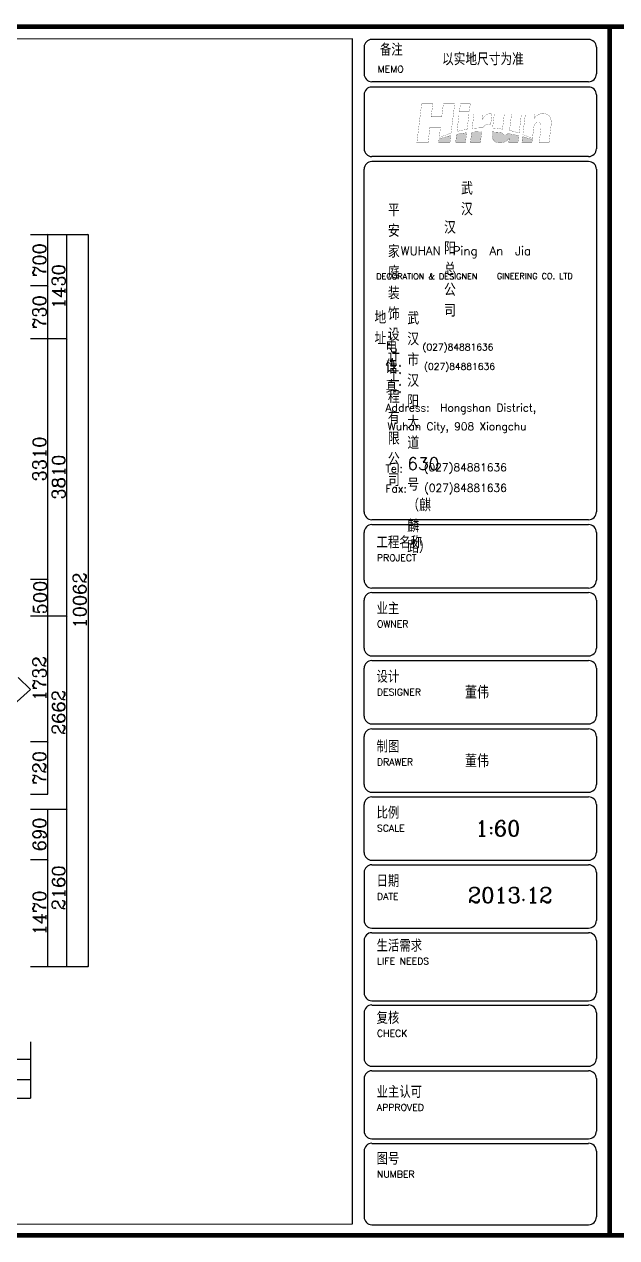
# Model space of a CAD drawing. Header units: millimetres. Extents: x 512961 to 915856, y -1268271 to -458543.
# Drawn here: x 822508 to 830651, y -1162812 to -1146127 of the extents above; entities that cross this region are included whole.
import ezdxf

# ---------------------------------------------------------------- set-up
doc = ezdxf.new("R2010")
doc.units = ezdxf.units.MM
doc.header["$MEASUREMENT"] = 0
doc.header["$PDMODE"] = 3
doc.layers.get('0').update_dxf_attribs({"linetype": 'CONTINUOUS'})
doc.layers.get('DEFPOINTS').update_dxf_attribs({"linetype": 'CONTINUOUS'})
doc.layers.add('txt', color=7, linetype='CONTINUOUS')
doc.layers.add('WINDOW', color=5, linetype='CONTINUOUS')
doc.styles.add('HZXY', font='complex.shx', dxfattribs={"bigfont": 'HZXY.shx'})
doc.styles.add('ROMAND', font='romand')
doc.styles.get("Standard").update_dxf_attribs({"font": 'complex.shx', "bigfont": 'hzxy.shx'})
doc.dimstyles.new('LMDIM40', dxfattribs={"dimtxt": 80, "dimasz": 20, "dimexe": 0, "dimexo": 0, "dimgap": 25, "dimtad": 1, "dimdec": 0, "dimzin": 0, "dimdsep": 46, "dimtxsty": 'Standard', "dimblk1": 'DOT', "dimblk2": 'DOT', "dimsah": 1, "dimcen": 0, "dimclrd": 2, "dimclre": 2, "dimclrt": 2, "dimadec": 0, "dimazin": 0, "dimtfac": 1, "dimtdec": 0, "dimtmove": 2, "dimatfit": 3, "dimldrblk": 'DOT', "dimfxl": 1, "dimtolj": 1, "dimtzin": 0, "dimarcsym": 0})

# ---------------------------------------------------------------- blocks, each defined once
blk = doc.blocks.new('_ArchTick')
at = {"color": 0, "linetype": 'ByBlock', "const_width": 0.15}
blk.add_lwpolyline([(-0.5, -0.5), (0.5, 0.5)], dxfattribs=at)
blk = doc.blocks.new('*D518')
at = {"layer": 'DEFPOINTS', "color": 0}
for p in [(821427, -1160120), (822594, -1160120), (822594, -1160355)]:
    blk.add_point(p, dxfattribs=at)
at = {"layer": 'txt', "color": 2, "lineweight": -2}
for p, q in [((821427, -1160120), (821427, -1160355)), ((822594, -1160120), (822594, -1160355)), ((821427, -1160355), (822594, -1160355))]:
    blk.add_line(p, q, dxfattribs=at)
at = {"layer": 'txt', "color": 2, "lineweight": -2, "xscale": 20, "yscale": 20, "zscale": 20, "rotation": 180}
blk.add_blockref('_ArchTick', (821427, -1160355), dxfattribs=at)
at = {"layer": 'txt', "color": 2, "lineweight": -2, "xscale": 20, "yscale": 20, "zscale": 20}
blk.add_blockref('_ArchTick', (822594, -1160355), dxfattribs=at)
at = {"layer": 'txt', "color": 2, "insert": (822011, -1160240), "char_height": 180, "attachment_point": 5}
blk.add_mtext('\\A1;1167', dxfattribs=at)
blk = doc.blocks.new('_DOT')
at = {"color": 0, "linetype": 'ByBlock'}
blk.add_line((-0.5, 0), (-1, 0), dxfattribs=at)
at = {"color": 0, "linetype": 'ByBlock', "const_width": 0.5}
blk.add_lwpolyline([(-0.25, 0, 1), (0.25, 0, 1)], format="xyb", close=True, dxfattribs=at)
blk = doc.blocks.new('DOT')
at = {"color": 0, "linetype": 'ByBlock'}
blk.add_line((-0.35, 0), (-1, 0), dxfattribs=at)
at = {"color": 0, "linetype": 'ByBlock', "const_width": 0.35}
blk.add_lwpolyline([(-0.175, 0, 1), (0.175, 0, 1)], format="xyb", close=True, dxfattribs=at)
blk = doc.blocks.new('*D534')
at = {"layer": 'DEFPOINTS', "color": 0}
for p in [(822594, -1157611), (822832, -1157611), (822594, -1159081)]:
    blk.add_point(p, dxfattribs=at)
at = {"layer": 'txt', "color": 2, "lineweight": -2}
for p, q in [((822594, -1157611), (822832, -1157611)), ((822832, -1159081), (822832, -1157611)), ((822594, -1159081), (822832, -1159081))]:
    blk.add_line(p, q, dxfattribs=at)
at = {"layer": 'txt', "color": 2, "lineweight": -2, "xscale": 20, "yscale": 20, "zscale": 20}
for p, rotation in [((822832, -1157611), 90), ((822832, -1159081), 270)]:
    blk.add_blockref('_ArchTick', p, dxfattribs=dict(at, rotation=rotation))
at = {"layer": 'txt', "color": 2, "insert": (822717, -1158346), "char_height": 180, "attachment_point": 5, "rotation": 90}
blk.add_mtext('\\A1;1470', dxfattribs=at)
blk = doc.blocks.new('*D535')
at = {"layer": 'DEFPOINTS', "color": 0}
for p in [(822594, -1156921), (822832, -1156921), (822594, -1157611)]:
    blk.add_point(p, dxfattribs=at)
at = {"layer": 'txt', "color": 2, "lineweight": -2}
for p, q in [((822594, -1156921), (822832, -1156921)), ((822832, -1157611), (822832, -1156921)), ((822594, -1157611), (822832, -1157611))]:
    blk.add_line(p, q, dxfattribs=at)
at = {"layer": 'txt', "color": 2, "lineweight": -2, "xscale": 20, "yscale": 20, "zscale": 20}
for p, rotation in [((822832, -1156921), 90), ((822832, -1157611), 270)]:
    blk.add_blockref('_ArchTick', p, dxfattribs=dict(at, rotation=rotation))
at = {"layer": 'txt', "color": 2, "insert": (822717, -1157266), "char_height": 180, "attachment_point": 5, "rotation": 90}
blk.add_mtext('\\A1;690', dxfattribs=at)
blk = doc.blocks.new('*D536')
at = {"layer": 'DEFPOINTS', "color": 0}
for p in [(822594, -1155991), (822832, -1155991), (822594, -1156711)]:
    blk.add_point(p, dxfattribs=at)
at = {"layer": 'txt', "color": 2, "lineweight": -2}
for p, q in [((822594, -1155991), (822832, -1155991)), ((822832, -1156711), (822832, -1155991)), ((822594, -1156711), (822832, -1156711))]:
    blk.add_line(p, q, dxfattribs=at)
at = {"layer": 'txt', "color": 2, "lineweight": -2, "xscale": 20, "yscale": 20, "zscale": 20}
for p, rotation in [((822832, -1155991), 90), ((822832, -1156711), 270)]:
    blk.add_blockref('_ArchTick', p, dxfattribs=dict(at, rotation=rotation))
at = {"layer": 'txt', "color": 2, "insert": (822717, -1156351), "char_height": 180, "attachment_point": 5, "rotation": 90}
blk.add_mtext('\\A1;720', dxfattribs=at)
blk = doc.blocks.new('*D537')
at = {"layer": 'DEFPOINTS', "color": 0}
for p in [(822594, -1154259), (822832, -1154259), (822594, -1155991)]:
    blk.add_point(p, dxfattribs=at)
at = {"layer": 'txt', "color": 2, "lineweight": -2}
for p, q in [((822594, -1154259), (822832, -1154259)), ((822832, -1155991), (822832, -1154259)), ((822594, -1155991), (822832, -1155991))]:
    blk.add_line(p, q, dxfattribs=at)
at = {"layer": 'txt', "color": 2, "lineweight": -2, "xscale": 20, "yscale": 20, "zscale": 20}
for p, rotation in [((822832, -1154259), 90), ((822832, -1155991), 270)]:
    blk.add_blockref('_ArchTick', p, dxfattribs=dict(at, rotation=rotation))
at = {"layer": 'txt', "color": 2, "insert": (822717, -1155125), "char_height": 180, "attachment_point": 5, "rotation": 90}
blk.add_mtext('\\A1;1732', dxfattribs=at)
blk = doc.blocks.new('*D538')
at = {"layer": 'DEFPOINTS', "color": 0}
for p in [(822594, -1153759), (822832, -1153759), (822594, -1154259)]:
    blk.add_point(p, dxfattribs=at)
at = {"layer": 'txt', "color": 2, "lineweight": -2}
for p, q in [((822594, -1153759), (822832, -1153759)), ((822832, -1154259), (822832, -1153759)), ((822594, -1154259), (822832, -1154259))]:
    blk.add_line(p, q, dxfattribs=at)
at = {"layer": 'txt', "color": 2, "lineweight": -2, "xscale": 20, "yscale": 20, "zscale": 20}
for p, rotation in [((822832, -1153759), 90), ((822832, -1154259), 270)]:
    blk.add_blockref('_ArchTick', p, dxfattribs=dict(at, rotation=rotation))
at = {"layer": 'txt', "color": 2, "insert": (822726, -1154009), "char_height": 180, "attachment_point": 5, "rotation": 90}
blk.add_mtext('\\A1;500', dxfattribs=at)
blk = doc.blocks.new('*D539')
at = {"layer": 'DEFPOINTS', "color": 0}
for p in [(822594, -1150449), (822832, -1150449), (822594, -1153759)]:
    blk.add_point(p, dxfattribs=at)
at = {"layer": 'txt', "color": 2, "lineweight": -2}
for p, q in [((822594, -1150449), (822832, -1150449)), ((822832, -1153759), (822832, -1150449)), ((822594, -1153759), (822832, -1153759))]:
    blk.add_line(p, q, dxfattribs=at)
at = {"layer": 'txt', "color": 2, "lineweight": -2, "xscale": 20, "yscale": 20, "zscale": 20}
for p, rotation in [((822832, -1150449), 90), ((822832, -1153759), 270)]:
    blk.add_blockref('_ArchTick', p, dxfattribs=dict(at, rotation=rotation))
at = {"layer": 'txt', "color": 2, "insert": (822717, -1152104), "char_height": 180, "attachment_point": 5, "rotation": 90}
blk.add_mtext('\\A1;3310', dxfattribs=at)
blk = doc.blocks.new('*D540')
at = {"layer": 'DEFPOINTS', "color": 0}
for p in [(822594, -1149719), (822832, -1149719), (822594, -1150449)]:
    blk.add_point(p, dxfattribs=at)
at = {"layer": 'txt', "color": 2, "lineweight": -2}
for p, q in [((822594, -1149719), (822832, -1149719)), ((822832, -1150449), (822832, -1149719)), ((822594, -1150449), (822832, -1150449))]:
    blk.add_line(p, q, dxfattribs=at)
at = {"layer": 'txt', "color": 2, "lineweight": -2, "xscale": 20, "yscale": 20, "zscale": 20}
for p, rotation in [((822832, -1149719), 90), ((822832, -1150449), 270)]:
    blk.add_blockref('_ArchTick', p, dxfattribs=dict(at, rotation=rotation))
at = {"layer": 'txt', "color": 2, "insert": (822717, -1150084), "char_height": 180, "attachment_point": 5, "rotation": 90}
blk.add_mtext('\\A1;730', dxfattribs=at)
blk = doc.blocks.new('*D541')
at = {"layer": 'DEFPOINTS', "color": 0}
for p in [(822594, -1149019), (822832, -1149019), (822594, -1149719)]:
    blk.add_point(p, dxfattribs=at)
at = {"layer": 'txt', "color": 2, "lineweight": -2}
for p, q in [((822594, -1149019), (822832, -1149019)), ((822832, -1149719), (822832, -1149019)), ((822594, -1149719), (822832, -1149719))]:
    blk.add_line(p, q, dxfattribs=at)
at = {"layer": 'txt', "color": 2, "lineweight": -2, "xscale": 20, "yscale": 20, "zscale": 20}
for p, rotation in [((822832, -1149019), 90), ((822832, -1149719), 270)]:
    blk.add_blockref('_ArchTick', p, dxfattribs=dict(at, rotation=rotation))
at = {"layer": 'txt', "color": 2, "insert": (822717, -1149369), "char_height": 180, "attachment_point": 5, "rotation": 90}
blk.add_mtext('\\A1;700', dxfattribs=at)
blk = doc.blocks.new('*D554')
at = {"layer": 'DEFPOINTS', "color": 0}
for p in [(821427, -1160185), (822594, -1160185), (822594, -1160636)]:
    blk.add_point(p, dxfattribs=at)
at = {"layer": 'txt', "color": 2, "lineweight": -2}
for p, q in [((821427, -1160185), (821427, -1160636)), ((822594, -1160185), (822594, -1160636)), ((821427, -1160636), (822594, -1160636))]:
    blk.add_line(p, q, dxfattribs=at)
at = {"layer": 'txt', "color": 2, "lineweight": -2, "xscale": 20, "yscale": 20, "zscale": 20, "rotation": 180}
blk.add_blockref('_ArchTick', (821427, -1160636), dxfattribs=at)
at = {"layer": 'txt', "color": 2, "lineweight": -2, "xscale": 20, "yscale": 20, "zscale": 20}
blk.add_blockref('_ArchTick', (822594, -1160636), dxfattribs=at)
at = {"layer": 'txt', "color": 2, "insert": (822011, -1160521), "char_height": 180, "attachment_point": 5}
blk.add_mtext('\\A1;1167', dxfattribs=at)
blk = doc.blocks.new('*D555')
at = {"layer": 'DEFPOINTS', "color": 0}
for p in [(813637, -1160120), (822594, -1160120), (822594, -1160892)]:
    blk.add_point(p, dxfattribs=at)
at = {"layer": 'txt', "color": 2, "lineweight": -2}
for p, q in [((813637, -1160120), (813637, -1160892)), ((822594, -1160120), (822594, -1160892)), ((813637, -1160892), (822594, -1160892))]:
    blk.add_line(p, q, dxfattribs=at)
at = {"layer": 'txt', "color": 2, "lineweight": -2, "xscale": 20, "yscale": 20, "zscale": 20, "rotation": 180}
blk.add_blockref('_ArchTick', (813637, -1160892), dxfattribs=at)
at = {"layer": 'txt', "color": 2, "lineweight": -2, "xscale": 20, "yscale": 20, "zscale": 20}
blk.add_blockref('_ArchTick', (822594, -1160892), dxfattribs=at)
at = {"layer": 'txt', "color": 2, "insert": (818116, -1160777), "char_height": 180, "attachment_point": 5}
blk.add_mtext('\\A1;8957', dxfattribs=at)
blk = doc.blocks.new('*D556')
at = {"layer": 'DEFPOINTS', "color": 0}
for p in [(822594, -1156921), (823095, -1156921), (822594, -1159081)]:
    blk.add_point(p, dxfattribs=at)
at = {"layer": 'txt', "color": 2, "lineweight": -2}
for p, q in [((822594, -1156921), (823095, -1156921)), ((823095, -1159081), (823095, -1156921)), ((822594, -1159081), (823095, -1159081))]:
    blk.add_line(p, q, dxfattribs=at)
at = {"layer": 'txt', "color": 2, "lineweight": -2, "xscale": 20, "yscale": 20, "zscale": 20}
for p, rotation in [((823095, -1156921), 90), ((823095, -1159081), 270)]:
    blk.add_blockref('_ArchTick', p, dxfattribs=dict(at, rotation=rotation))
at = {"layer": 'txt', "color": 2, "insert": (822980, -1158001), "char_height": 180, "attachment_point": 5, "rotation": 90}
blk.add_mtext('\\A1;2160', dxfattribs=at)
blk = doc.blocks.new('*D557')
at = {"layer": 'DEFPOINTS', "color": 0}
for p in [(822594, -1154259), (823095, -1154259), (822594, -1156921)]:
    blk.add_point(p, dxfattribs=at)
at = {"layer": 'txt', "color": 2, "lineweight": -2}
for p, q in [((822594, -1154259), (823095, -1154259)), ((823095, -1156921), (823095, -1154259)), ((822594, -1156921), (823095, -1156921))]:
    blk.add_line(p, q, dxfattribs=at)
at = {"layer": 'txt', "color": 2, "lineweight": -2, "xscale": 20, "yscale": 20, "zscale": 20}
for p, rotation in [((823095, -1154259), 90), ((823095, -1156921), 270)]:
    blk.add_blockref('_ArchTick', p, dxfattribs=dict(at, rotation=rotation))
at = {"layer": 'txt', "color": 2, "insert": (822980, -1155590), "char_height": 180, "attachment_point": 5, "rotation": 90}
blk.add_mtext('\\A1;2662', dxfattribs=at)
blk = doc.blocks.new('*D558')
at = {"layer": 'DEFPOINTS', "color": 0}
for p in [(822594, -1150449), (823095, -1150449), (822594, -1154259)]:
    blk.add_point(p, dxfattribs=at)
at = {"layer": 'txt', "color": 2, "lineweight": -2}
for p, q in [((822594, -1150449), (823095, -1150449)), ((823095, -1154259), (823095, -1150449)), ((822594, -1154259), (823095, -1154259))]:
    blk.add_line(p, q, dxfattribs=at)
at = {"layer": 'txt', "color": 2, "lineweight": -2, "xscale": 20, "yscale": 20, "zscale": 20}
for p, rotation in [((823095, -1150449), 90), ((823095, -1154259), 270)]:
    blk.add_blockref('_ArchTick', p, dxfattribs=dict(at, rotation=rotation))
at = {"layer": 'txt', "color": 2, "insert": (822980, -1152354), "char_height": 180, "attachment_point": 5, "rotation": 90}
blk.add_mtext('\\A1;3810', dxfattribs=at)
blk = doc.blocks.new('*D559')
at = {"layer": 'DEFPOINTS', "color": 0}
for p in [(822594, -1149019), (823095, -1149019), (822594, -1150449)]:
    blk.add_point(p, dxfattribs=at)
at = {"layer": 'txt', "color": 2, "lineweight": -2}
for p, q in [((822594, -1149019), (823095, -1149019)), ((823095, -1150449), (823095, -1149019)), ((822594, -1150449), (823095, -1150449))]:
    blk.add_line(p, q, dxfattribs=at)
at = {"layer": 'txt', "color": 2, "lineweight": -2, "xscale": 20, "yscale": 20, "zscale": 20}
for p, rotation in [((823095, -1149019), 90), ((823095, -1150449), 270)]:
    blk.add_blockref('_ArchTick', p, dxfattribs=dict(at, rotation=rotation))
at = {"layer": 'txt', "color": 2, "insert": (822980, -1149734), "char_height": 180, "attachment_point": 5, "rotation": 90}
blk.add_mtext('\\A1;1430', dxfattribs=at)
blk = doc.blocks.new('*D560')
at = {"layer": 'DEFPOINTS', "color": 0}
for p in [(822594, -1149019), (822594, -1159081), (823386, -1159081)]:
    blk.add_point(p, dxfattribs=at)
at = {"layer": 'txt', "color": 2, "lineweight": -2}
for p, q in [((822594, -1149019), (823386, -1149019)), ((823386, -1149019), (823386, -1159081)), ((822594, -1159081), (823386, -1159081))]:
    blk.add_line(p, q, dxfattribs=at)
at = {"layer": 'txt', "color": 2, "lineweight": -2, "xscale": 20, "yscale": 20, "zscale": 20}
for p, rotation in [((823386, -1149019), 90), ((823386, -1159081), 270)]:
    blk.add_blockref('_ArchTick', p, dxfattribs=dict(at, rotation=rotation))
at = {"layer": 'txt', "color": 2, "insert": (823271, -1154050), "char_height": 180, "attachment_point": 5, "rotation": 90}
blk.add_mtext('\\A1;10062', dxfattribs=at)
blk = doc.blocks.new('wadwa')
h = blk.add_hatch(color=8)
h.paths.add_polyline_path([(798039, -987179, 0.008373), (797968, -987156, 0.012524), (797888, -987133), (797877, -987223), (798034, -987223)])
h.paths.add_polyline_path([(797828, -987118, 0.000978), (797747, -987100, 0.008202), (797659, -987083, -0.08076), (797647, -987094, -0.07009), (797633, -987100, -0.065952), (797608, -987102, -0.171138), (797585, -987094, -0.17102), (797572, -987071, 0.00912), (797492, -987063, 0.006727), (797411, -987057, 0.003583), (797410, -987075, 0.027491), (797409, -987113, 0.125398), (797431, -987185, 0.160866), (797484, -987223), (797587, -987223, 0.083032), (797636, -987200, 0.044846), (797662, -987178, 0.0269), (797680, -987157), (797672, -987223), (797815, -987223)])
h.paths.add_polyline_path([(797251, -987054, 0.005645), (797175, -987057, 0.006522), (797093, -987062), (797073, -987223), (797229, -987223)])
h.paths.add_polyline_path([(797015, -987071, 0.008787), (796936, -987082, 0.015086), (796858, -987096), (796842, -987223), (796996, -987223)])
h.paths.add_polyline_path([(796767, -987116, 0.011698), (796677, -987140, 0.006831), (796583, -987170), (796576, -987223), (796754, -987223)])
at = {"color": 4}
for p, q in [((798919, -985614), (795533, -985614)), ((795413, -985735), (795413, -986153)), ((799040, -985735), (799040, -986153)), ((798919, -986274), (795533, -986274)), ((798919, -986358), (795533, -986358)), ((795413, -986478), (795413, -987322)), ((799040, -986478), (799040, -987322)), ((798919, -987442), (795533, -987442)), ((798919, -987523), (795533, -987523)), ((795413, -993000), (795413, -987643)), ((799040, -987643), (799040, -992997)), ((798919, -993118), (795533, -993118)), ((795533, -993195), (798919, -993195)), ((795413, -994064), (795413, -993316)), ((799040, -993316), (799040, -994064)), ((795533, -994184), (798919, -994184)), ((795413, -995125), (795413, -994377)), ((795533, -994257), (798919, -994257)), ((799040, -994377), (799040, -995125)), ((795533, -995246), (798919, -995246)), ((795533, -995318), (798919, -995318)), ((795413, -996187), (795413, -995439)), ((799040, -995439), (799040, -996187)), ((795533, -996307), (798919, -996307)), ((795413, -997255), (795413, -996507)), ((795533, -996387), (798919, -996387)), ((799040, -996507), (799040, -997255)), ((795533, -997376), (798919, -997376)), ((795533, -997448), (798919, -997448)), ((795413, -998317), (795413, -997569)), ((799040, -997569), (799040, -998317)), ((795533, -998437), (798919, -998437)), ((795533, -998510), (798919, -998510)), ((795413, -998630), (795413, -999378)), ((799040, -998630), (799040, -999378)), ((795533, -999499), (798919, -999499)), ((795413, -999692), (795413, -1000512)), ((795533, -999571), (798919, -999571)), ((799040, -999692), (799040, -1000512)), ((795533, -1000633), (798919, -1000633)), ((795413, -1000821), (795413, -1001536)), ((795533, -1000701), (798919, -1000701)), ((799040, -1000821), (799040, -1001536)), ((795533, -1001657), (798919, -1001657)), ((795533, -1001729), (798919, -1001729)), ((795413, -1001850), (795413, -1002670)), ((799040, -1001850), (799040, -1002670)), ((795533, -1002791), (798919, -1002791)), ((795533, -1002862), (798919, -1002862)), ((795413, -1002982), (795413, -1004012)), ((799040, -1002982), (799040, -1004012)), ((795533, -1004133), (798919, -1004133))]:
    blk.add_line(p, q, dxfattribs=at)
at = {"const_width": 72.1}
blk.add_lwpolyline([(773229, -1004301), (799250, -1004299), (799250, -985414), (773229, -985416)], close=True, dxfattribs=at)
at = {"color": 4}
blk.add_lwpolyline([(773410, -985608), (773410, -1004123), (795233, -1004122), (795233, -985607)], close=True, dxfattribs=at)
at = {"const_width": 2.92}
for points in [[(796311, -986620), (796237, -987223), (796412, -987223), (796440, -986991), (796605, -986991), (796586, -987150, -0.021361), (796688, -987107, -0.011006), (796770, -987078), (796828, -986619), (796651, -986619), (796625, -986822), (796459, -986822), (796486, -986620), (796311, -986620)], [(796896, -986783), (796863, -987052, -0.010557), (796939, -987034, -0.012892), (797021, -987019), (797050, -986783), (796896, -986783)], [(797127, -986783), (797100, -987005, -0.011867), (797178, -986998, -0.012997), (797269, -986994, -0.143936), (797304, -986954, -0.143683), (797356, -986941, -0.153668), (797373, -986947), (797389, -986947), (797410, -986773), (797401, -986773, -0.015573), (797397, -986772, 0.08379), (797391, -986770, 0.078886), (797355, -986775, 0.132596), (797301, -986807, 0.089043), (797259, -986871), (797270, -986783), (797127, -986783)], [(797445, -986783), (797419, -986998, -0.015908), (797495, -987005, -0.015358), (797574, -987017), (797602, -986783), (797445, -986783)], [(797715, -986783), (797700, -986909, 0.003215), (797691, -986978, -0.035874), (797681, -987035, -0.014819), (797762, -987056, -0.011975), (797833, -987078), (797869, -986783), (797715, -986783)], [(797892, -987099), (797931, -986783), (798074, -986783), (798066, -986852, -0.054355), (798105, -986810, -0.092924), (798158, -986778, -0.133066), (798238, -986774, -0.145597), (798297, -986802, -0.13647), (798328, -986856, -0.083603), (798335, -986941), (798301, -987223), (798147, -987223), (798175, -987001, 0.0455), (798176, -986964, 0.104986), (798169, -986931, 0.190303), (798146, -986911, 0.109725), (798124, -986908, 0.112267), (798096, -986918, 0.08735), (798078, -986938, 0.032594), (798069, -986959, 0.036354), (798063, -986988), (798041, -987164, 0.013342), (797961, -987127, 0.025843), (797892, -987099, 0.760251)], [(796583, -987170), (796576, -987223), (796754, -987223), (796767, -987116, 0.011698), (796677, -987140, 0.006831), (796583, -987170, -0.764062)], [(796858, -987096), (796842, -987223), (796996, -987223), (797015, -987071, 0.008787), (796936, -987082, 0.015086), (796858, -987096, -1.073063)], [(797093, -987062), (797073, -987223), (797229, -987223), (797251, -987054, 0.005645), (797175, -987057, 0.006522), (797093, -987062, -0.577686)], [(797828, -987118), (797815, -987223), (797672, -987223), (797680, -987157, -0.0269), (797662, -987178, -0.044846), (797636, -987200, -0.098409), (797578, -987226, -0.092639), (797507, -987228, -0.217932), (797431, -987185, -0.125398), (797409, -987113, -0.027491), (797410, -987075, -0.003583), (797411, -987057, -0.006727), (797492, -987063, -0.00912), (797572, -987071, 0.17102), (797585, -987094, 0.171138), (797608, -987102, 0.065952), (797633, -987100, 0.07009), (797647, -987094, 0.08076), (797659, -987083, -0.008202), (797747, -987100, -0.000978), (797828, -987118, 1.199229)], [(797888, -987133), (797877, -987223), (798034, -987223), (798039, -987179, 0.008373), (797968, -987156, 0.012524), (797888, -987133, -1.421416)]]:
    blk.add_lwpolyline(points, format="xyb", dxfattribs=at)
blk.add_lwpolyline([(796917, -986621), (796901, -986746), (797055, -986746), (797070, -986621), (796917, -986621)], dxfattribs=at)
at = {"color": 4}
for centre, start, end in [((795533, -985735), 90, 180), ((798919, -985735), 0, 90), ((795533, -986153), 180, 270), ((798919, -986153), 270, 0), ((795533, -986478), 90, 180), ((798919, -986478), 0, 90), ((795533, -987322), 180, 270), ((798919, -987322), 270, 0), ((795533, -987643), 90, 180), ((798919, -987643), 0, 90), ((795533, -992997), 180, 270), ((798919, -992997), 270, 0), ((795533, -993316), 90, 180), ((798919, -993316), 0, 90), ((795533, -994064), 180, 270), ((798919, -994064), 270, 0), ((795533, -994377), 90, 180), ((798919, -994377), 0, 90), ((795533, -995125), 180, 270), ((798919, -995125), 270, 0), ((795533, -995439), 90, 180), ((798919, -995439), 0, 90), ((795533, -996187), 180, 270), ((798919, -996187), 270, 0), ((795533, -996507), 90, 180), ((798919, -996507), 0, 90), ((795533, -997255), 180, 270), ((798919, -997255), 270, 0), ((795533, -997569), 90, 180), ((798919, -997569), 0, 90), ((795533, -998317), 180, 270), ((798919, -998317), 270, 0), ((795533, -998630), 90, 180), ((798919, -998630), 0, 90), ((795533, -999378), 180, 270), ((798919, -999378), 270, 0), ((795533, -999692), 90, 180), ((798919, -999692), 0, 90), ((795533, -1000512), 180, 270), ((798919, -1000512), 270, 0), ((795533, -1000821), 90, 180), ((798919, -1000821), 0, 90), ((795533, -1001536), 180, 270), ((798919, -1001536), 270, 0), ((795533, -1001850), 90, 180), ((798919, -1001850), 0, 90), ((795533, -1002670), 180, 270), ((798919, -1002670), 270, 0), ((795533, -1002982), 90, 180), ((798919, -1002982), 0, 90), ((795533, -1004012), 180, 270), ((798919, -1004012), 270, 0)]:
    blk.add_arc(centre, 121, start, end, dxfattribs=at)
for s, height, style, p in [('备注', 187.1, 'HZXY', (795660, -985868)), ('以实地尺寸为准', 192.2, 'HZXY', (796629, -986018)), ('MEMO', 106.1, 'ROMAND', (795625, -986131)), ('WUHAN  Ping  An  Jia', 135.48, 'HZXY', (795983, -988985, -2085)), ('DECORATION & DESIGNEN', 92.1, 'HZXY', (795603, -989362, -2085)), ('GINEERING CO. LTD', 92.1, 'HZXY', (797487, -989357, -2085)), ('(027)84881636', 104.26, 'HZXY', (796324, -990472, -1787)), (' (027)84881636', 104.26, 'HZXY', (796277, -990775, -1787)), ('Address:  Hongshan District, ', 121.64, 'HZXY', (795749, -991429, -2085)), (' Wuhan City, 908 Xiongchu  ', 121.64, 'HZXY', (795697, -991721)), (' (027)84881636', 121.64, 'HZXY', (796264, -992362, -1430)), (' (027)84881636', 121.64, 'HZXY', (796266, -992681, -1787)), ('工程名称', 187.1, 'HZXY', (795607, -993565)), ('PROJECT', 106.1, 'ROMAND', (795614, -993766)), ('业主', 187.1, 'HZXY', (795607, -994599)), ('OWNER', 106.1, 'ROMAND', (795614, -994800)), ('设计', 187.1, 'HZXY', (795607, -995664)), ('DESIGNER', 106.1, 'ROMAND', (795614, -995865)), ('制图', 187.1, 'HZXY', (795607, -996756)), ('DRAWER', 106.1, 'ROMAND', (795614, -996957)), ('比例', 187.1, 'HZXY', (795607, -997790)), ('1:60', 240.9, 'HZXY', (797150, -998061)), ('SCALE', 106.1, 'ROMAND', (795614, -997991)), ('日期', 187.1, 'HZXY', (795607, -998856)), ('DATE', 106.1, 'ROMAND', (795614, -999057)), ('2013.12', 240.9, 'HZXY', (797034, -999104)), ('复核', 187.1, 'HZXY', (795607, -1000996)), ('CHECK', 106.1, 'ROMAND', (795614, -1001197)), ('业主认可', 187.1, 'HZXY', (795607, -1002153)), ('APPROVED', 106.1, 'ROMAND', (795614, -1002354)), ('图号', 187.1, 'HZXY', (795607, -1003196)), ('NUMBER', 106.1, 'ROMAND', (795614, -1003397))]:
    blk.add_text(s, height=height, dxfattribs=dict(style=style)).set_placement(p)
for p in [(796987, -995916), (796987, -996985)]:
    blk.add_text('董伟', height=198.7).set_placement(p)
at = {"color": 2}
for s, height, style, p in [('生活需求', 187.1, 'HZXY', (795607, -999867)), ('LIFE NEEDS', 106.1, 'ROMAND', (795614, -1000068))]:
    blk.add_text(s, height=height, dxfattribs=dict(at, style=style)).set_placement(p)
at = {"attachment_point": 1, "style": 'HZXY'}
for s, insert, char_height, width in [('武汉', (796926, -987844, -2085), 194.6, 1.03), ('平安家庭装饰设计工程有限公司', (795784, -988182, -2085), 194.62, 1.22), ('汉阳总公司', (796662, -988455, -2085), 194.6, 0.903), ('地址:', (795574, -989861, -2085), 194.6, 1.22), ('武汉市汉阳大道630号（麒麟路）', (796087, -989874, -2085), 194.62, 1.03), ('电话:', (795747, -990316, -2085), 194.6, 1.22), ('传真:', (795747, -990614, -2085), 194.6, 1.22), ('Tel:', (795747, -992258, -2085), 121.6, 1.22), ('Fax:', (795747, -992571, -2085), 121.6, 1.22), ('{\\fﾷￂￋￎ_GB2312|b0|i0|c134|p49;\\H2.673x;原始结构图}', (784520, -1002612), 187.06, 11235.11)]:
    blk.add_mtext(s, dxfattribs=dict(at, insert=insert, char_height=char_height, width=width))

msp = doc.modelspace()

# ---------------------------------------------------------------- linework, layer by layer
at = {"const_width": 63.4}
msp.add_lwpolyline([(830555.3, -1162779), (853453.6, -1162777.7), (853453.6, -1146159), (830555.3, -1146160.3)], close=True, dxfattribs=at)
at = {"layer": 'WINDOW'}
for p in [(822422, -1155107.4), (821667.4, -1156099.1)]:
    msp.add_line(p, (822594, -1155275.6), dxfattribs=at)

# ---------------------------------------------------------------- block references
at = {"layer": 'txt', "xscale": 0.8799999999901047, "yscale": 0.8800000000046566, "zscale": 0.8800000000000001}
msp.add_blockref('wadwa', (127215.7, -278995.7), dxfattribs=at)

# ---------------------------------------------------------------- dimensions: what is measured, and where the dimension line sits
at = {"layer": 'txt', "color": 2}
for base, p1, p2, angle, picture, middle in [((822831.5, -1149019.1), (822594, -1149719.1), (822594, -1149019.1), 270, '*D541', (822716.5, -1149369.1)), ((823095.2, -1149019.1), (822594, -1150449.1), (822594, -1149019.1), 90, '*D559', (822980.2, -1149734.1)), ((823385.7, -1159081.3), (822594, -1149019.1), (822594, -1159081.3), 90, '*D560', (823270.7, -1154050.2)), ((822831.5, -1149719.1), (822594, -1150449.1), (822594, -1149719.1), 270, '*D540', (822716.5, -1150084.1)), ((822831.5, -1150449.1), (822594, -1153759.1), (822594, -1150449.1), 270, '*D539', (822716.5, -1152104.1)), ((823095.2, -1150449.1), (822594, -1154259.1), (822594, -1150449.1), 90, '*D558', (822980.2, -1152354.1)), ((822831.5, -1154259.1), (822594, -1155991.3), (822594, -1154259.1), 270, '*D537', (822716.5, -1155125.2)), ((823095.2, -1154259.1), (822594, -1156921.3), (822594, -1154259.1), 90, '*D557', (822980.2, -1155590.2)), ((822831.5, -1155991.3), (822594, -1156711.3), (822594, -1155991.3), 270, '*D536', (822716.5, -1156351.3)), ((822831.5, -1156921.3), (822594, -1157611.3), (822594, -1156921.3), 270, '*D535', (822716.5, -1157266.3)), ((823095.2, -1156921.3), (822594, -1159081.3), (822594, -1156921.3), 90, '*D556', (822980.2, -1158001.3)), ((822831.5, -1157611.3), (822594, -1159081.3), (822594, -1157611.3), 270, '*D534', (822716.5, -1158346.3))]:
    dim = msp.add_linear_dim(base=base, p1=p1, p2=p2, angle=angle, dimstyle='LMDIM40', override={"dimtxt": 180, "dimblk": 'ArchTick', "dimsah": 0, "dimldrblk": 'DOT'}, dxfattribs=at)
    dim.commit()
    dim.dimension.update_dxf_attribs({"geometry": picture, "text_midpoint": middle})
dim = msp.add_linear_dim(base=(822831.5, -1153759.1), p1=(822594, -1154259.1), p2=(822594, -1153759.1), angle=270, dimstyle='LMDIM40', override={"dimtxt": 180, "dimblk": 'ArchTick', "dimsah": 0, "dimldrblk": 'DOT'}, dxfattribs=at)
dim.commit()
dim.dimension.update_dxf_attribs({"geometry": '*D538', "text_midpoint": (822725.5, -1154009.1), "dimtype": 160})
for base, p1, p2, picture, middle in [((822594, -1160891.6), (813637.2, -1160120.1), (822594, -1160120.1), '*D555', (818115.6, -1160776.6)), ((822594, -1160355.1), (821427.4, -1160120.1), (822594, -1160120.1), '*D518', (822010.7, -1160240.1)), ((822594, -1160636.1), (821427.4, -1160185.1), (822594, -1160185.1), '*D554', (822010.7, -1160521.1))]:
    dim = msp.add_linear_dim(base=base, p1=p1, p2=p2, dimstyle='LMDIM40', override={"dimtxt": 180, "dimblk": 'ArchTick', "dimsah": 0, "dimldrblk": 'DOT'}, dxfattribs=at)
    dim.commit()
    dim.dimension.update_dxf_attribs({"geometry": picture, "text_midpoint": middle})

doc.saveas('drawing.dxf')
